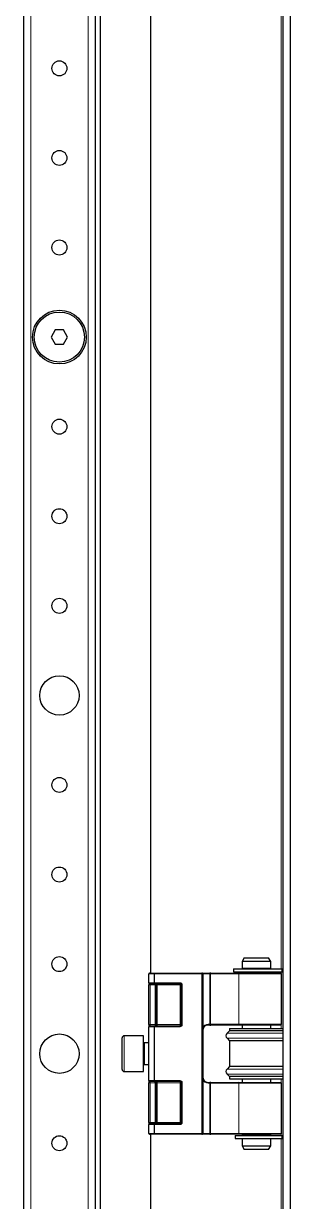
# Model space of a CAD drawing. Header units: millimetres. Extents: x -902 to 2905, y -1229 to 1219.
# Drawn here: x 365.3 to 439.8, y -364.4 to -35.6 of the extents above; entities that cross this region are included whole.
import ezdxf

# ---------------------------------------------------------------- set-up
doc = ezdxf.new("R2010")
doc.units = ezdxf.units.MM

msp = doc.modelspace()

# ---------------------------------------------------------------- linework, layer by layer
at = {"color": 7, "linetype": 'Continuous', "lineweight": 25}
for p, q in [((437.84, -700.62), (437.84, 454.38)), ((439.84, -700.62), (439.84, 454.38)), ((386.84, -669.12), (386.84, 422.88)), ((365.34, 394.38), (365.34, -640.62)), ((385.34, 394.38), (385.34, -640.62)), ((400.84, -300.62), (400.84, 54.38)), ((374.19, -121.12), (373.03, -123.12)), ((376.5, -121.12), (374.19, -121.12)), ((377.65, -123.12), (376.5, -121.12)), ((373.03, -123.12), (374.19, -125.12)), ((376.5, -125.12), (377.65, -123.12)), ((374.19, -125.12), (376.5, -125.12)), ((426.92, -296.37), (426.34, -297.37)), ((426.34, -297.37), (426.34, -299.37)), ((434.34, -297.37), (426.34, -297.37)), ((426.92, -296.37), (433.76, -296.37)), ((434.34, -297.37), (433.76, -296.37)), ((434.34, -299.37), (434.34, -297.37)), ((400.34, -303.32), (400.34, -300.82)), ((400.54, -300.62), (401.92, -300.62)), ((401.84, -300.82), (401.84, -303.32)), ((401.92, -300.62), (415.14, -300.62)), ((415.14, -300.62), (417.36, -300.62)), ((415.34, -300.82), (415.34, -345.42)), ((417.64, -300.62), (417.36, -300.62)), ((417.64, -300.62), (425.53, -300.62)), ((423.97, -299.42), (423.97, -300.32)), ((423.97, -299.42), (424.02, -299.42)), ((423.97, -300.32), (424.02, -300.32)), ((424.02, -299.42), (437.49, -299.42)), ((424.02, -300.32), (437.49, -300.32)), ((425.53, -300.62), (437.14, -300.62)), ((430.87, -299.37), (426.34, -299.37)), ((426.34, -300.37), (426.34, -300.62)), ((430.87, -300.37), (426.34, -300.37)), ((426.84, -299.37), (426.84, -299.42)), ((426.84, -300.32), (426.84, -300.37)), ((434.34, -299.37), (430.87, -299.37)), ((434.34, -300.37), (430.87, -300.37)), ((433.84, -299.42), (433.84, -299.37)), ((433.84, -300.37), (433.84, -300.32)), ((434.34, -300.62), (434.34, -300.37)), ((437.34, -314.92), (437.34, -300.82)), ((437.49, -300.32), (437.49, -299.42)), ((400.34, -303.32), (400.34, -303.92)), ((400.34, -315.02), (400.34, -303.92)), ((401.97, -303.62), (400.64, -303.62)), ((409.04, -303.62), (401.97, -303.62)), ((402.34, -315.02), (402.34, -303.92)), ((409.34, -315.02), (409.34, -303.92)), ((400.34, -315.02), (400.34, -315.62)), ((400.64, -315.32), (401.97, -315.32)), ((401.97, -315.32), (409.04, -315.32)), ((417.36, -315.12), (416.84, -315.12)), ((417.36, -315.12), (417.64, -315.12)), ((425.53, -315.12), (417.64, -315.12)), ((437.14, -315.12), (425.53, -315.12)), ((426.34, -315.12), (426.34, -316.12)), ((434.34, -316.12), (434.34, -315.12)), ((392.84, -327.52), (392.84, -318.72)), ((398.84, -318.12), (393.44, -318.12)), ((398.84, -328.12), (398.84, -318.12)), ((400.34, -330.62), (400.34, -315.62)), ((401.84, -315.62), (401.84, -330.62)), ((422.84, -316.72), (422.14, -317.4)), ((422.14, -318.83), (422.84, -319.52)), ((422.84, -316.12), (422.84, -316.72)), ((422.84, -316.12), (437.84, -316.12)), ((437.84, -316.72), (422.84, -316.72)), ((400.34, -320.12), (399.09, -320.12)), ((422.84, -319.52), (422.84, -326.72)), ((437.84, -319.52), (422.84, -319.52)), ((393.44, -328.12), (398.84, -328.12)), ((399.09, -326.12), (400.34, -326.12)), ((422.84, -326.72), (422.14, -327.4)), ((437.84, -326.72), (422.84, -326.72)), ((400.34, -330.62), (400.34, -331.22)), ((400.34, -342.32), (400.34, -331.22)), ((401.97, -330.92), (400.64, -330.92)), ((409.04, -330.92), (401.97, -330.92)), ((402.34, -342.32), (402.34, -331.22)), ((409.34, -342.32), (409.34, -331.22)), ((416.84, -331.12), (417.36, -331.12)), ((417.64, -331.12), (417.36, -331.12)), ((417.64, -331.12), (425.53, -331.12)), ((422.14, -328.83), (422.84, -329.52)), ((422.84, -329.52), (422.84, -330.12)), ((437.84, -329.52), (422.84, -329.52)), ((422.84, -330.12), (437.84, -330.12)), ((425.53, -331.12), (437.14, -331.12)), ((426.34, -330.12), (426.34, -331.12)), ((434.34, -331.12), (434.34, -330.12)), ((437.34, -345.42), (437.34, -331.32)), ((400.34, -342.32), (400.34, -342.92)), ((400.34, -345.42), (400.34, -342.92)), ((400.64, -342.62), (401.97, -342.62)), ((401.84, -342.92), (401.84, -345.42)), ((401.97, -342.62), (409.04, -342.62)), ((401.92, -345.62), (400.54, -345.62)), ((400.84, -550.62), (400.84, -345.62)), ((415.14, -345.62), (401.92, -345.62)), ((417.36, -345.62), (415.14, -345.62)), ((417.36, -345.62), (417.64, -345.62)), ((425.53, -345.62), (417.64, -345.62)), ((424.4, -345.92), (424.4, -346.82)), ((424.4, -345.92), (424.42, -345.92)), ((424.4, -346.82), (424.42, -346.82)), ((424.42, -345.92), (424.42, -346.82)), ((424.42, -345.92), (424.5, -345.92)), ((424.42, -346.82), (424.5, -346.82)), ((424.5, -345.92), (437.49, -345.92)), ((424.5, -346.82), (437.49, -346.82)), ((437.14, -345.62), (425.53, -345.62)), ((426.34, -345.62), (426.34, -345.87)), ((430.87, -345.87), (426.34, -345.87)), ((426.34, -346.87), (426.34, -348.87)), ((430.87, -346.87), (426.34, -346.87)), ((426.84, -345.87), (426.84, -345.92)), ((426.84, -346.82), (426.84, -346.87)), ((434.34, -345.87), (430.87, -345.87)), ((434.34, -346.87), (430.87, -346.87)), ((433.84, -345.92), (433.84, -345.87)), ((433.84, -346.87), (433.84, -346.82)), ((434.34, -345.87), (434.34, -345.62)), ((434.34, -348.87), (434.34, -346.87)), ((437.49, -346.82), (437.49, -345.92)), ((426.34, -348.87), (426.92, -349.87)), ((426.34, -348.87), (430.87, -348.87)), ((430.8, -349.87), (426.92, -349.87)), ((433.76, -349.87), (430.8, -349.87)), ((430.87, -348.87), (434.34, -348.87)), ((433.76, -349.87), (434.34, -348.87))]:
    msp.add_line(p, q, dxfattribs=at)
at = {"color": 8, "linetype": 'Continuous', "lineweight": 18}
for p, q in [((367.34, 394.38), (367.34, -640.62)), ((383.34, 394.38), (383.34, -640.62)), ((437.24, 53.18), (437.24, -299.42)), ((401.84, -300.82), (400.34, -300.82)), ((415.14, -300.82), (401.84, -300.82)), ((415.14, -300.82), (415.14, -300.62)), ((415.14, -345.42), (415.14, -300.82)), ((415.14, -300.82), (415.34, -300.82)), ((417.36, -300.82), (415.34, -300.82)), ((417.36, -300.62), (417.36, -300.82)), ((417.36, -314.92), (417.36, -300.82)), ((417.5, -300.82), (417.36, -300.82)), ((425.39, -300.82), (417.5, -300.82)), ((417.5, -300.82), (417.5, -314.92)), ((424.02, -299.42), (424.02, -300.32)), ((437.34, -300.82), (425.39, -300.82)), ((425.39, -314.92), (425.39, -300.82)), ((437.24, -300.32), (437.24, -300.64)), ((400.34, -303.32), (401.84, -303.32)), ((400.64, -303.92), (400.34, -303.92)), ((400.64, -303.62), (400.64, -303.92)), ((402.04, -303.92), (400.64, -303.92)), ((400.64, -303.92), (400.64, -315.02)), ((401.84, -303.32), (409.04, -303.32)), ((402.04, -303.62), (402.04, -303.92)), ((402.04, -315.02), (402.04, -303.92)), ((402.34, -303.92), (402.04, -303.92)), ((402.64, -303.92), (402.34, -303.92)), ((402.64, -303.92), (402.64, -303.62)), ((409.04, -303.92), (402.64, -303.92)), ((402.64, -303.92), (402.64, -315.02)), ((409.04, -303.32), (409.04, -303.62)), ((409.04, -303.92), (409.04, -303.62)), ((409.34, -303.92), (409.04, -303.92)), ((409.04, -315.02), (409.04, -303.92)), ((409.64, -303.92), (409.34, -303.92)), ((409.64, -303.92), (409.64, -315.02)), ((400.64, -315.02), (400.34, -315.02)), ((400.64, -315.02), (402.04, -315.02)), ((400.64, -315.02), (400.64, -315.32)), ((402.04, -315.02), (402.04, -315.32)), ((402.34, -315.02), (402.04, -315.02)), ((402.64, -315.02), (402.34, -315.02)), ((402.64, -315.32), (402.64, -315.02)), ((402.64, -315.02), (409.04, -315.02)), ((409.04, -315.32), (409.04, -315.02)), ((409.34, -315.02), (409.04, -315.02)), ((409.04, -315.32), (409.04, -315.62)), ((409.64, -315.02), (409.34, -315.02)), ((416.84, -314.92), (417.36, -314.92)), ((416.84, -314.92), (416.84, -315.12)), ((417.5, -314.92), (417.36, -314.92)), ((417.36, -314.92), (417.36, -315.12)), ((417.5, -314.92), (425.39, -314.92)), ((425.39, -314.92), (437.34, -314.92)), ((437.24, -315.09), (437.24, -316.12)), ((393.44, -318.12), (393.44, -328.12)), ((401.84, -315.62), (400.34, -315.62)), ((409.04, -315.62), (401.84, -315.62)), ((437.84, -317.4), (422.14, -317.4)), ((437.84, -318.83), (422.14, -318.83)), ((399.09, -320.12), (399.09, -323.12)), ((399.09, -323.12), (399.09, -326.12)), ((437.84, -327.4), (422.14, -327.4)), ((400.34, -330.62), (401.84, -330.62)), ((400.64, -331.22), (400.34, -331.22)), ((400.64, -331.22), (400.64, -330.92)), ((402.04, -331.22), (400.64, -331.22)), ((400.64, -331.22), (400.64, -342.32)), ((401.84, -330.62), (409.04, -330.62)), ((402.04, -331.22), (402.04, -330.92)), ((402.04, -331.22), (402.34, -331.22)), ((402.04, -342.32), (402.04, -331.22)), ((402.34, -331.22), (402.64, -331.22)), ((402.64, -331.22), (402.64, -330.92)), ((409.04, -331.22), (402.64, -331.22)), ((402.64, -331.22), (402.64, -342.32)), ((409.04, -330.92), (409.04, -330.62)), ((409.04, -331.22), (409.04, -330.92)), ((409.04, -331.22), (409.34, -331.22)), ((409.04, -342.32), (409.04, -331.22)), ((409.34, -331.22), (409.64, -331.22)), ((409.64, -331.22), (409.64, -342.32)), ((416.84, -331.12), (416.84, -331.32)), ((417.36, -331.32), (416.84, -331.32)), ((417.36, -331.12), (417.36, -331.32)), ((417.36, -331.32), (417.5, -331.32)), ((417.36, -345.42), (417.36, -331.32)), ((417.5, -331.32), (417.5, -345.42)), ((425.39, -331.32), (417.5, -331.32)), ((437.84, -328.83), (422.14, -328.83)), ((425.39, -345.42), (425.39, -331.32)), ((437.34, -331.32), (425.39, -331.32)), ((437.24, -330.12), (437.24, -331.14)), ((400.34, -342.32), (400.64, -342.32)), ((401.84, -342.92), (400.34, -342.92)), ((400.64, -342.62), (400.64, -342.32)), ((400.64, -342.32), (402.04, -342.32)), ((409.04, -342.92), (401.84, -342.92)), ((402.04, -342.62), (402.04, -342.32)), ((402.34, -342.32), (402.04, -342.32)), ((402.64, -342.32), (402.34, -342.32)), ((402.64, -342.62), (402.64, -342.32)), ((402.64, -342.32), (409.04, -342.32)), ((409.04, -342.62), (409.04, -342.32)), ((409.34, -342.32), (409.04, -342.32)), ((409.04, -342.92), (409.04, -342.62)), ((409.64, -342.32), (409.34, -342.32)), ((400.34, -345.42), (401.84, -345.42)), ((401.84, -345.42), (415.14, -345.42)), ((415.14, -345.62), (415.14, -345.42)), ((415.34, -345.42), (415.14, -345.42)), ((415.34, -345.42), (417.36, -345.42)), ((417.36, -345.42), (417.36, -345.62)), ((417.36, -345.42), (417.5, -345.42)), ((417.5, -345.42), (425.39, -345.42)), ((424.5, -345.92), (424.5, -346.82)), ((425.39, -345.42), (437.34, -345.42)), ((437.24, -345.59), (437.24, -345.92)), ((437.24, -346.82), (437.24, -549.42))]:
    msp.add_line(p, q, dxfattribs=at)
at = {"color": 7, "linetype": 'Continuous', "lineweight": 25}
for centre, radius in [((375.34, -48.12), 2.1), ((375.34, -73.12), 2.1), ((375.34, -98.12), 2.1), ((375.34, -123.12), 7.5), ((375.34, -123.12), 7), ((375.34, -148.12), 2.1), ((375.34, -173.12), 2.1), ((375.34, -198.12), 2.1), ((375.34, -223.12), 5.5), ((375.34, -248.12), 2.1), ((375.34, -273.12), 2.1), ((375.34, -298.12), 2.1), ((375.34, -323.12), 5.5), ((375.34, -348.12), 2.1)]:
    msp.add_circle(centre, radius, dxfattribs=at)
for centre, radius, start, end in [((400.54, -300.82), 0.2, 90, 180), ((415.14, -300.82), 0.2, 0, 90), ((437.14, -300.82), 0.2, 0, 90), ((400.64, -303.32), 0.3, 180, 270), ((402.04, -303.92), 0.3, 0, 90), ((409.04, -303.92), 0.3, 0, 90), ((400.64, -315.62), 0.3, 90, 180), ((402.04, -315.02), 0.3, 270, 0), ((409.04, -315.02), 0.3, 270, 0), ((416.84, -316.62), 1.5, 90, 180), ((437.14, -314.92), 0.2, 270, 0), ((393.44, -318.72), 0.6, 90, 180), ((422.84, -318.12), 1, 134.427, 225.573), ((399.09, -319.87), 0.25, 180, 270), ((393.44, -327.52), 0.6, 180, 270), ((399.09, -326.37), 0.25, 90, 180), ((422.84, -328.12), 1, 134.427, 225.573), ((400.64, -330.62), 0.3, 180, 270), ((402.04, -331.22), 0.3, 0, 90), ((409.04, -331.22), 0.3, 0, 90), ((416.84, -329.62), 1.5, 180, 270), ((437.14, -331.32), 0.2, 0, 90), ((400.64, -342.92), 0.3, 90, 180), ((402.04, -342.32), 0.3, 270, 0), ((409.04, -342.32), 0.3, 270, 0), ((400.54, -345.42), 0.2, 180, 270), ((415.14, -345.42), 0.2, 270, 0), ((437.14, -345.42), 0.2, 270, 0)]:
    msp.add_arc(centre, radius, start, end, dxfattribs=at)
at = {"color": 8, "linetype": 'Continuous', "lineweight": 18}
for centre, radius, start, end in [((417.68, -300.79), 0.179, 101.4218, 188.0495), ((425.57, -300.79), 0.179, 101.4218, 188.0495), ((409.04, -303.92), 0.6, 0, 90), ((409.04, -315.02), 0.6, 270, 0), ((416.84, -316.62), 1.7, 90, 151.9275), ((417.68, -314.94), 0.179, 171.9505, 258.5782), ((425.57, -314.94), 0.179, 171.9505, 258.5782), ((409.04, -331.22), 0.6, 0, 90), ((416.84, -329.62), 1.7, 208.0725, 270), ((417.68, -331.29), 0.179, 101.4218, 188.0495), ((425.57, -331.29), 0.179, 101.4218, 188.0495), ((409.04, -342.32), 0.6, 270, 0), ((417.68, -345.44), 0.179, 171.9505, 258.5782), ((425.57, -345.44), 0.179, 171.9505, 258.5782)]:
    msp.add_arc(centre, radius, start, end, dxfattribs=at)
at = {"color": 7, "linetype": 'Continuous', "lineweight": 25}
for centre, major_axis, start_param, end_param in [((401.92, -300.82), (0, 0.2), 0, 1.570796), ((401.97, -303.32), (0, 0.3), 1.570796, 3.141593), ((401.97, -315.62), (0, 0.3), 0, 1.570796), ((401.97, -330.62), (0, 0.3), 1.570796, 3.141593), ((401.97, -342.92), (0, 0.3), 0, 1.570796), ((401.92, -345.42), (0, 0.2), 1.570796, 3.141593)]:
    msp.add_ellipse(centre, major_axis=major_axis, ratio=0.414214, start_param=start_param, end_param=end_param, dxfattribs=at)

doc.saveas('drawing.dxf')
